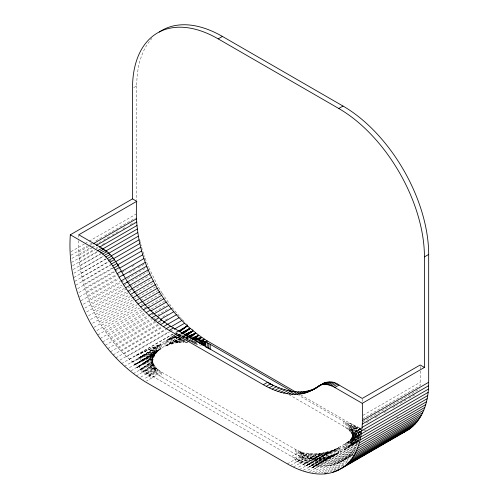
<?xml version="1.0" encoding="UTF-8"?>
<svg xmlns="http://www.w3.org/2000/svg" width="499" height="499" viewBox="0 0 499 499"><rect width="100%" height="100%" fill="white"/><g stroke="black" fill="none" stroke-linecap="round" stroke-linejoin="round"><path stroke-width="0.37" stroke-dasharray="2.5 1.87" d="M174.856 334.997L168.051 339.969L168.051 345.027C152.756 349.394 145.446 368.655 161.782 377.119L295.458 454.296C310.652 462.704 329.777 458.506 343.892 449.792C356.623 445.214 356.33 426.233 343.892 421.437L298.664 395.32M180.201 338.185L168.051 345.027L176.552 342.819L176.559 337.792L177.781 336.95M179.097 336.731L177.881 337.648L177.881 342.663L176.552 342.819L182.066 338.883M180.569 337.48L179.222 337.549L179.222 342.557L177.881 342.663L183.245 339.919M180.569 338.197L180.569 342.482L179.222 342.557L183.913 339.994M181.929 338.883L181.929 342.445L180.569 342.482L183.919 340.518M183.289 339.601L183.283 342.451L188.641 342.782M184.642 338.927L184.642 342.482L186.002 341.84M359.611 435.066L337.623 448.196L330.425 451.065L322.391 453.073L322.391 458.057L306.055 465.823L294.042 460.009L301.265 456.941L301.271 452.038L295.458 449.399L161.782 372.223C139.764 359.529 160.753 336.7 179.222 337.549M290.381 465.53L303.71 457.677L303.71 452.774L301.271 452.038L298.283 452.668L307.022 457.084L315.624 460.184L338.69 447.672L338.69 452.73L305.288 471.698M294.529 458.138L301.203 454.283L304.976 453.073L304.976 457.976L297.061 461.681L302.469 457.327L303.71 452.774L312.985 453.903L322.391 453.073L306.105 463.153L300.348 460.939L291.603 456.516L149.451 374.45C104.584 346.194 75.954 292.433 78.798 239.289M293.393 467.058L300.067 463.209L306.267 458.232L306.274 453.323L304.116 455.755L297.441 459.61M310.272 458.724L310.272 453.803L304.116 455.755L307.59 453.529L307.584 458.438L300.067 463.209L310.272 458.724L303.068 464.588L296.394 468.442M299.381 469.678L306.055 465.823L315.692 458.793L315.699 453.847L309.91 458.269L303.236 462.118M321.038 453.298L321.038 458.275L306.055 465.823L317.033 458.718L317.033 453.759L309.91 458.269L321.038 453.298L312.779 459.298L327.793 451.851L327.793 456.866L302.344 470.763M344.821 449.243L344.821 444.185L360.029 436.319M358.376 441.21L345.713 448.676L345.713 443.617C348.907 441.465 352.25 438.721 353.117 434.772L361.176 428.666L349.55 423.065L349.2 430.35L352.288 434.461L353.261 438.459L359.86 434.704M361.014 429.265L359.81 428.716L351.003 432.402L351.003 427.5L355.382 426.158L352.288 429.545L352.288 434.461L360.708 430.968M359.455 439.557L351.284 443.698L351.29 438.671L360.783 433.75M360.353 432.196L351.739 438.028L351.739 443.043L359.598 438.134M359.829 436.931L352.961 440.411L352.961 435.421L360.783 431.386M420.202 370.994L420.139 385.608L362.873 418.673M360.634 431.286L353.117 434.772L353.217 434.13L361.176 428.666L353.242 432.858L353.217 439.101L359.841 435.009M360.259 433.781L360.59 432.327M303.71 457.677L304.976 453.073M359.904 435.209C355.506 459.822 328.641 472.815 306.105 463.153M146.531 372.691L153.212 368.836L157.185 368.867L156.131 370.595L147.392 364.919L138.784 358.082L159.106 345.133L159.106 350.186L127.289 368.929M143.618 370.801L150.293 366.946L153.386 363.222L153.386 368.143L145.864 374.175L139.19 378.03M133.202 373.732L139.876 369.878L148.877 376.127L156.48 373.04L156.48 368.143L153.212 368.836L155.214 366.609L155.22 371.512L148.877 376.127L143.531 379.209M349.2 425.454L352.469 424.68L350.46 426.813L350.46 431.716L356.804 427.188L359.81 428.716L352.288 434.461M300.348 460.939L307.022 457.084L310.272 453.803M157.185 368.867L157.185 373.757L151.889 377.936L148.877 376.127L154.671 370.701L154.671 365.798L150.293 366.946L153.754 364.102L153.754 369.017L145.864 374.175L154.671 370.701M351.003 432.402L356.804 427.188L300.367 394.672M194.049 341.497L194.049 343.611L195.408 343.886L197.068 342.439M136.183 375.947L142.864 372.092L152.507 364.576L152.557 356.03L144.498 362.767L137.824 366.622M140.712 368.773L147.392 364.919L152.638 360.534L152.638 365.474L142.864 372.092L153.386 368.143M188.641 340.655L188.641 337.823L184.642 337.505L185.821 336.563M191.186 341.996L192.994 340.58M179.709 336.276L182.141 334.442M134.955 364.339L141.629 360.484L153.935 351.477L153.935 356.486L130.233 371.393M360.403 431.86L353.167 437.155L360.184 433.918M175.473 334.548L178.567 332.29M178.38 336.993L165.967 345.988L165.967 340.929L174.725 334.767M179.004 336.544L182.104 334.293M178.212 337.031L165.001 346.512L165.001 341.453M178.842 336.576L181.992 334.324M174.581 335.004L166.984 340.43L166.984 345.489L180.345 338.035M175.211 334.555L178.374 332.297M182.684 338.447L185.747 336.264M352.961 440.411L359.685 435.652M175.349 334.324L178.48 332.128M185.198 341.104L183.283 342.451L181.929 342.445L185.129 340.405M185.834 340.655L189.015 338.422M194.049 343.611L195.882 342.32M152.507 364.576L139.876 369.878L152.557 361.008M307.022 457.084L312.985 453.903L312.985 458.837L303.068 464.588L314.345 458.831L314.345 453.897L307.022 457.084L311.626 453.872L311.626 458.799L303.068 464.588L315.692 458.793M178.399 336.526L181.461 334.411M183.289 337.461L185.21 336.145M327.793 451.851L315.624 460.184L308.95 464.039M152.557 356.03L141.629 360.484L153.542 352.369L153.542 357.378L136.907 367.538L152.719 360.097L152.719 355.113L141.629 360.484L153.205 353.28L153.212 358.282L136.907 367.538L154.391 355.612L154.391 350.591L138.784 358.082L158.289 345.813L158.289 350.866L133.969 365.075L154.391 355.612M181.617 338.721L175.249 343.006L175.249 337.979L177.182 336.744M182.254 338.297L185.435 336.151M190.581 341.478L191.872 340.605M360.091 435.122L353.117 439.75L353.167 432.209L361.176 428.666L353.261 433.494M329.122 456.491L311.962 467.844L337.63 453.254L337.623 448.196L315.624 460.184L329.122 451.47L329.122 456.491L309.024 466.908L322.391 458.057M314.881 468.623L340.674 451.657L340.674 446.599M360.209 431.803L353.036 436.494L353.036 431.554L358.288 427.487L352.288 429.545M318.443 460.914L339.707 447.135L339.707 452.194M351.284 443.698L359.055 438.683M360.284 432.128L352.132 437.374L352.132 442.382L359.455 437.997M179.752 335.091L181.043 334.268M180.975 338.752L173.97 343.243L173.97 338.21L177.189 336.264M183.52 337.118L184.792 336.301M147.392 364.919L152.831 361.438L152.831 366.372L142.864 372.092L153.081 367.264L153.081 362.336L147.392 364.919L153.386 363.222M185.771 339.994L188.971 337.954M139.876 369.878L152.42 362.798L152.42 357.839L144.498 362.767L152.432 358.731L152.432 363.684L139.876 369.878L152.457 361.906L152.457 356.935L144.498 362.767L152.507 359.629M309.024 466.908L323.745 457.808L323.745 452.811L312.779 459.298L326.452 452.2L326.452 457.209L309.024 466.908L325.105 457.521L325.105 452.524L312.779 459.298M159.106 345.133L135.971 355.562L159.967 344.485L159.967 349.543L133.969 365.075L155.476 353.922L155.476 348.888L138.784 358.082L157.516 346.537L157.516 351.583L133.969 365.075L154.902 354.758L154.902 349.73L138.784 358.082L153.935 351.477M180.588 338.671L172.716 343.524L172.716 338.484L176.715 336.176M183.214 337.056L184.524 336.245M359.679 435.003L346.568 443.037L346.568 448.09L358.475 441.11M359.742 434.935L347.385 442.438L347.385 447.497L358.563 440.997M360.827 431.654L352.469 436.725L352.469 441.727L358.987 438.003M177.831 335.877L181.043 333.931M303.71 452.774L301.203 454.283L302.475 452.431L302.469 457.327L301.271 452.038M138.784 358.082L156.78 347.292L156.786 352.338L133.969 365.075L156.106 353.117L156.1 348.077M183.22 336.682L184.511 335.908M359.785 434.854L348.165 441.833L348.165 446.886L358.924 440.698M180.644 338.384L171.494 343.842L171.494 338.796L180.775 333.644M183.258 336.825L184.561 336.045M188.61 341.884L191.204 340.355M360.228 434.523L348.895 441.216L348.895 446.262L358.956 440.567M186.601 338.946L188.61 337.767M181.006 337.973L170.309 344.198L170.309 339.152L176.434 335.839M181.673 337.586L184.349 336.027M193.35 342.975L195.334 341.821M133.713 87.643L136.738 85.89A121.157 69.954 60 0 1 151.908 38.448M70.995 251.689L84.412 243.942M85.08 243.549L88.435 241.616M89.109 241.229L136.071 214.115M71.051 255.201L87.157 245.907M89.839 244.36L91.853 243.194M95.877 240.874L101.915 237.387M104.597 235.834L135.46 218.019M78.798 252.076L88.909 246.238M89.583 245.851L92.278 244.292M71.906 258.401L90.693 247.554M91.361 247.167L94.716 245.227M95.39 244.841L100.754 241.741M103.436 240.194L109.474 236.707M112.163 235.16L118.201 231.673M122.897 228.96L125.58 227.413M130.276 224.7L134.3 222.373M78.861 255.482L91.66 248.09M92.334 247.704L95.702 245.758M71.538 262.424L93.681 249.643M96.363 248.097L97.704 247.317M102.401 244.61L105.083 243.057M79.042 258.95L94.536 250.005M95.209 249.612L98.577 247.672M72.636 265.73L97.455 251.402M79.341 262.48L97.536 251.976M73.178 269.472L100.686 253.592M79.765 266.061L100.648 253.997M73.84 273.252L103.362 256.205M80.302 269.685L103.212 256.461M80.963 273.352L105.888 258.956M73.952 277.456L106.156 258.862M81.736 277.051L108.688 261.488M74.85 281.299L108.395 261.931M109.063 261.545L112.418 259.605M82.628 280.775L110.928 264.439M75.86 285.16L110.747 265.019M83.632 284.524L112.606 267.795M77.657 288.653L113.217 268.125M84.749 288.279L114.396 271.169M78.892 292.545L114.452 272.017M115.126 271.631L119.149 269.304M85.978 292.052L116.298 274.544M79.572 296.83L116.473 275.523M117.14 275.136L121.17 272.81M121.837 272.423L125.867 270.102M131.904 266.616L134.587 265.063M87.319 295.82L117.633 278.317M81.025 300.716L119.267 278.642M129.335 272.828L135.372 269.341M138.055 267.795L144.092 264.308M88.76 299.587L120.421 281.305M83.258 304.215L120.827 282.521M121.5 282.135L124.856 280.195M127.538 278.648L145.652 268.188M146.326 267.801L148.334 266.641L144.199 255.625M90.307 303.336L121.968 285.054M84.924 308.076L123.159 286.002M123.833 285.615L127.189 283.675M127.856 283.289L147.985 271.668M91.953 307.072L124.968 288.01M86.683 311.925L129.621 287.131M130.295 286.744L149.75 275.51M93.7 310.783L126.709 291.722M88.541 315.736L128.124 292.882M128.798 292.495L132.154 290.561M132.821 290.175L151.609 279.328M95.54 314.464L129.229 295.015M90.5 319.516L130.083 296.668M130.75 296.281L134.78 293.955M135.447 293.568L153.561 283.108M97.473 318.106L131.83 298.271M92.546 323.258L132.796 300.018M133.47 299.631L137.493 297.31M138.167 296.917L155.607 286.85M99.494 321.712L133.857 301.87M94.005 327.344L135.603 303.323M136.271 302.937L140.3 300.616M140.968 300.23L157.74 290.543M101.603 325.261L137.306 304.646M96.893 330.594L138.491 306.579M141.173 305.032L142.514 304.253M143.188 303.866L161.969 293.025L171.606 306.947L181.362 318.568M103.792 328.754L139.495 308.139M97.848 334.954L141.46 309.773M144.142 308.226L162.256 297.766M106.056 332.191L143.113 310.796M100.224 338.472L144.504 312.904M151.209 309.031L164.633 301.284M108.395 335.559L146.126 313.777M102.669 341.921L148.29 315.58M155.002 311.707L166.404 305.12M110.809 338.852L149.213 316.684M151.908 315.125L153.255 314.345M105.189 345.296L151.478 318.568M157.516 315.081L168.924 308.494M113.285 342.071L152.363 319.51M153.037 319.117L156.405 317.177M107.765 348.583L154.734 321.468M155.401 321.082L157.416 319.921M162.78 316.821L167.477 314.114M115.824 345.202L155.576 322.248M110.41 351.789L158.046 324.288M158.713 323.901L162.069 321.967M165.425 320.027L168.107 318.481M118.425 348.246L158.844 324.905M113.111 354.908L161.414 327.013M121.07 351.19L162.169 327.463M115.862 357.92L165.506 329.259M123.771 354.041L166.217 329.533M119.997 360.066L168.974 331.785M126.509 356.785L169.629 331.891M170.302 331.498L174.344 329.165M121.5 363.646L173.159 333.825M175.841 332.272L177.856 331.111M129.291 359.417L173.072 334.143M175.767 332.584L177.794 331.417M124.376 366.347L176.702 336.139M177.37 335.752L180.725 333.812M177.382 335.79L180.719 333.868M149.451 374.45L157.94 369.547L157.94 374.443L146.55 381.018M291.603 456.516L300.099 451.62L301.265 456.941M362.935 415.336L420.202 382.278M287.368 463.864L300.099 456.51L300.099 451.62M362.692 421.936L419.958 388.871M366.434 422.784L370.476 420.451M375.192 417.725L379.234 415.393M383.949 412.667L387.991 410.334M392.707 407.614L397.422 404.889M400.117 403.335L406.18 399.83M408.874 398.277L414.943 394.778M360.228 434.429L349.574 440.592L349.574 445.632L358.962 440.424M311.763 464.769L359.592 437.155M314.545 465.342L359.012 439.669M396.836 417.838L398.183 417.058M317.289 465.767L358.775 441.815M309.536 471.705L357.839 443.817M319.984 466.035L358.332 443.898M322.635 466.147L357.103 446.249M312.424 472.328L356.704 446.761M325.236 466.103L356.436 448.083M315.268 472.803L355.519 449.562M327.774 465.898L355.668 449.792M330.251 465.548L355.176 451.152M318.736 472.728L354.29 452.2M332.658 465.037L354.496 452.431M335.004 464.369L353.866 453.479M337.268 463.552L352.93 454.514M321.487 472.884L353.018 454.683M339.457 462.585L353.018 454.757M341.566 461.469L353.018 454.857M324.182 472.89L351.022 457.396M326.826 472.734L348.963 459.953M330.076 472.035L347.522 461.962M333.937 470.794L343.998 464.981M360.821 431.242L352.843 435.82L352.849 430.893L358.288 427.487L352.6 430.219L352.593 435.147L360.771 431.105M180.438 338.154L169.155 344.597L169.161 339.538L176.571 335.621M183.096 336.644L184.418 335.883M360.721 431.573L352.743 436.07L352.743 441.066L359.417 437.461M182.902 336.663L184.929 335.521M360.216 434.336L350.204 439.956L350.198 444.989L359.611 439.9M181.018 337.661L184.356 335.802M141.629 360.484L152.931 354.196L152.931 359.186L136.907 367.538M352.469 424.68L349.855 426.134L349.855 431.03L356.804 427.188L349.2 430.35L343.892 426.333L289.208 394.759M153.212 368.836L155.819 367.395L155.819 372.291L148.877 376.127M186.595 338.534L188.61 337.436M360.846 433.862L350.772 439.32L350.772 444.347L359.554 439.738M177.114 335.471L180.519 333.631M181.942 336.75L183.994 335.652M177.245 335.259L179.939 333.837M185.984 342.551L187.35 341.834M188.029 341.478L191.441 339.688M168.051 339.969L176.297 335.665M176.989 335.303L180.426 333.507M300.067 463.209L308.918 458.6L308.925 453.685L304.116 455.755M145.864 374.175L154.185 369.871L154.185 364.962L150.293 366.946M353.242 437.81L359.854 434.398M185.927 338.54L187.936 337.511M358.232 442.482L343.892 449.792L343.892 444.734M192.658 342.482L194.647 341.509M351.739 438.028L360.696 433.631M181.954 336.214L183.326 335.546M176.552 342.819L182.79 339.782M185.566 338.434L187.643 337.424M188.728 340.549L191.448 339.258M135.971 355.562L160.859 343.88L160.859 348.938L131.056 362.492L161.782 348.371L161.782 343.312M177.881 337.648L179.247 337.037M179.927 336.725L183.339 335.191M187.381 336.95L185.984 337.58L185.984 339.002M192.084 342.052L194.192 341.16M195.402 341.778L195.408 343.886L197.448 343.05M184.642 337.505L186.726 336.694M297.061 461.681L306.267 458.232M195.408 343.886L200.698 345.252M364.757 429.92L366.179 430.363M363.409 430.344L364.607 430.837M191.965 329.034L193.125 330.064M186.495 323.895L187.443 324.83M182.278 319.578L184.611 322.005M161.969 293.025L157.977 286.301M157.622 285.69L148.334 266.641M142.939 251.733L143.974 254.977M141.61 247.205L142.546 250.436M140.936 244.622L141.273 245.913M139.701 239.495L140.144 241.416M140.294 242.059L140.593 243.337M196.756 342.788L196.756 344.191M192.689 340.536L192.689 342.651M191.329 339.607L191.335 341.721M189.982 338.702L189.982 341.528M420.202 366.484L420.202 370.246M362.262 399.181L362.262 401.439M346.549 423.177L346.549 428.073M345.271 422.279L345.271 427.175M343.892 421.437L343.892 426.333M298.471 450.934L298.471 455.83M296.924 450.198L296.924 455.088M295.458 449.399L295.458 454.296M187.318 337.686L187.318 339.813M187.318 340.524L187.318 342.651M161.782 372.223L161.782 377.119M160.404 371.381L160.404 376.277M159.125 370.483L159.125 375.379M136.738 85.89L136.738 200.473M78.798 234.779L78.798 238.541M318.362 453.641L318.356 458.606L306.055 465.823L319.691 458.456L319.691 453.485L309.91 458.269L318.362 453.641M348.489 424.78L348.489 429.676L353.785 425.516L347.734 429.009L347.734 424.113L349.55 423.065L348.489 424.78M351.496 428.179L351.496 433.088L359.81 428.716L351.92 433.781L351.92 428.866L355.382 426.158L351.496 428.179M330.425 456.092L311.962 467.844L336.519 453.766L336.519 448.713L315.624 460.184L330.425 451.065L330.425 456.092M331.704 455.668L311.962 467.844L335.372 454.271L335.365 449.219L315.624 460.184L331.704 450.634L331.704 455.668M332.958 455.225L311.962 467.844L334.18 454.757L334.18 449.711L315.624 460.184L332.958 450.185L332.958 455.225"/><path stroke-width="0.75" d="M341.378 468.474C362.698 454.739 363.316 425.865 362.262 403.329L424.437 367.426L424.437 256.885A121.157 69.954 60 0 0 338.765 108.495L218.175 38.872A121.157 69.954 60 0 0 132.503 88.342L132.503 198.876L70.322 234.779C66.248 292.339 96.475 351.171 145.215 381.791L287.368 463.864C302.644 472.796 322.628 478.391 339.245 469.702L407.802 430.126C423.632 420.077 428.778 399.973 428.678 382.278L428.678 254.44A121.157 69.954 60 0 0 343.006 106.05L222.417 36.427A121.157 69.954 60 0 0 159.25 32.055M204.609 345.751L205.582 342.046L207.397 340.998L295.651 391.952M203.405 345.32L204.409 341.597L207.397 340.998C161.102 311.931 132.64 255.943 136.738 201.328L132.503 198.876M187.418 336.42L195.764 333.17L189.982 337.998L200.698 340.349L204.471 339.239L203.205 341.166L203.205 345.364M195.402 341.079L195.402 338.964L198.652 335.322L191.329 338.197M186.408 336.089L192.895 330.887L184.705 334.573M182.746 333.987L190.05 328.485L181.112 333.151M424.437 367.426L420.202 364.981L362.262 398.433L339.052 385.035C327.269 376.152 317.564 388.69 306.954 392.507C292.183 397.216 276.284 392.189 263.347 384.729L169.236 330.394C150.318 319.285 135.167 302.656 123.353 284.355C115.805 272.529 110.709 257.871 97.767 250.623L70.322 234.779M320.277 385.446L324.019 382.964M179.191 331.835L187.237 325.966L178.467 331.03M179.64 331.392L187.237 325.966L179.104 331.685M182.69 333.563L190.05 328.485L181.287 333.12M185.846 335.708L192.895 330.887L184.692 334.885M189.289 337.405L195.764 333.17L188.079 336.638M182.328 333.438L190.05 328.485L181.199 333.263M313.534 389.544L319.797 385.802M181.686 333.544L190.05 328.485L182.098 332.902M200.698 343.855L200.698 340.349L201.964 340.748L204.471 339.239M185.154 335.521L192.895 330.887L185.366 334.916M218.175 38.872L222.417 36.427M136.738 201.328L78.798 234.779L102.002 248.178C116.23 256.187 120.901 272.834 129.865 285.372C141.342 302.257 155.75 317.557 173.477 327.943L273.683 385.796M92.951 243.905L136.738 218.624M96.376 245.365L136.801 222.03M338.765 108.495L343.006 106.05M99.251 247.279L136.982 225.498M97.767 250.623L102.002 248.178M102.251 249.251L137.281 229.029M99.407 251.639L103.649 249.194M101.041 252.793L105.283 250.342M105.364 251.278L137.705 232.609M102.663 254.066L106.898 251.621M104.254 255.463L108.489 253.018M108.601 253.349L138.248 236.233M105.807 256.979L110.048 254.527M111.283 255.844L138.903 239.9M107.322 258.588L111.564 256.143M108.788 260.303L113.03 257.852M113.404 258.769L139.676 243.599M110.192 262.1L114.433 259.648M111.533 263.971L115.774 261.526M115.643 261.713L140.568 247.323M112.799 265.917L117.04 263.466M117.321 265.069L141.573 251.066M113.99 267.913L118.226 265.468M115.088 269.959L119.33 267.514M119.785 268.057L142.695 254.827M117.022 273.633L121.263 271.182M121.014 271.824L143.918 258.601M119.049 277.257L123.284 274.812M123.022 275.205L145.259 262.368M121.157 280.837L146.7 266.129M126.684 282.334L148.247 269.884M123.353 284.355L127.588 281.91M129.684 285.291L149.893 273.62M125.623 287.817L129.865 285.372M132.104 288.615L151.64 277.332M127.975 291.21L132.21 288.765M133.944 292.295L153.48 281.012M130.395 294.529L134.63 292.083M137.225 295.159L155.414 284.655M132.877 297.772L137.119 295.327M135.429 300.928L157.435 288.26M138.036 303.997L142.277 301.546M142.028 301.92L159.543 291.809M140.699 306.966L144.941 304.521M144.891 305.026L161.732 295.302M143.413 309.835L147.648 307.39M147.829 308.076L163.996 298.739M146.163 312.605L150.405 310.153M150.841 311.052L166.342 302.107M148.964 315.256L153.199 312.811M153.929 313.958L168.749 305.4M151.79 317.794L156.031 315.349M157.079 316.784L171.226 308.619M154.653 320.215L158.894 317.769M160.291 319.528L173.764 311.75M157.541 322.516L161.776 320.065M163.56 322.179L176.365 314.788M160.447 324.687L164.682 322.235M163.366 326.72L167.608 324.275M166.884 324.743L179.016 317.738M166.298 328.629L170.539 326.178M170.932 326.808L181.711 320.589M169.236 330.394L173.477 327.943M174.344 329.165L184.455 323.333M182.048 333.101L190.05 328.485M424.437 256.885L428.678 254.44M263.347 384.729L267.583 382.278C282.347 390.954 301.989 396.25 317.769 387.093M266.279 386.351L270.52 383.906M269.211 387.835L273.452 385.384M272.136 389.17L276.371 386.719M275.043 390.355L279.278 387.904M277.924 391.391L282.166 388.939M280.787 392.27L285.029 389.825M283.619 393L287.861 390.555M286.414 393.574L290.655 391.129M289.171 393.992L293.412 391.547M291.884 394.254L296.119 391.802M294.541 394.353L298.782 391.908M297.154 394.297L301.39 391.852M299.699 394.085L303.941 391.64M302.188 393.717L306.43 391.272M304.608 393.193L308.844 390.742M306.954 392.507L311.195 390.062M317.489 386.812L321.73 384.367M309.23 391.671L313.466 389.226M318.593 386.039L325.286 382.484M311.42 390.68L317.37 387.205M321.044 384.935L326.627 382.159M322.385 384.604L323.789 384.43L328.03 381.985M323.789 384.43L325.254 384.411L329.496 381.966M325.254 384.411L326.77 384.548L331.012 382.097M326.77 384.548L328.33 384.835L332.565 382.39M328.33 384.835L329.92 385.278L334.162 382.827M329.92 385.278L331.536 385.864L335.777 383.419M331.536 385.864L333.17 386.6L337.411 384.155M333.17 386.6L334.817 387.48L339.052 385.035M362.262 420.62L428.678 382.278M362.199 424.069L428.616 385.721M362.018 427.443L428.435 389.095M361.713 430.731L428.13 392.382M361.288 433.937L427.705 395.588M360.746 437.049L427.163 398.701M360.085 440.062L426.502 401.714M359.299 442.975L425.722 404.627M358.407 445.782L424.824 407.434M357.39 448.476L423.813 410.128M356.267 451.059L422.684 412.71M355.026 453.522L421.449 415.174M353.679 455.855L420.102 417.513M324.812 473.894L326.153 473.121M352.225 458.07L418.642 419.721M350.666 460.147L417.083 421.798M349.001 462.093L415.424 423.745M332.359 472.491L333.7 471.717M347.235 463.902L413.659 425.553M334.729 471.717L338.085 469.777M345.377 465.567L411.8 427.219M337.031 470.788L409.841 428.747M188.616 336.993L195.764 333.17M405.668 431.354L401.726 433.138M195.402 338.964L201.559 337.349L199.4 339.969L199.407 343.474M201.97 344.952L201.964 340.748L208.757 343.462L291.909 391.422M210.222 344.26L210.222 349.157L205.582 346.936L205.582 342.046M334.817 387.48L362.262 403.329M200.698 340.349L201.789 344.89M201.964 340.748L203.031 345.302M204.409 341.597L204.409 345.795M198.084 342.42L198.084 339.613L201.559 337.349L196.749 339.276L196.749 341.385M194.049 340.087L194.049 338.684L198.652 335.322L192.689 338.422L192.689 339.831M208.757 343.462L208.757 348.358M207.204 342.726L207.204 347.622"/></g></svg>
